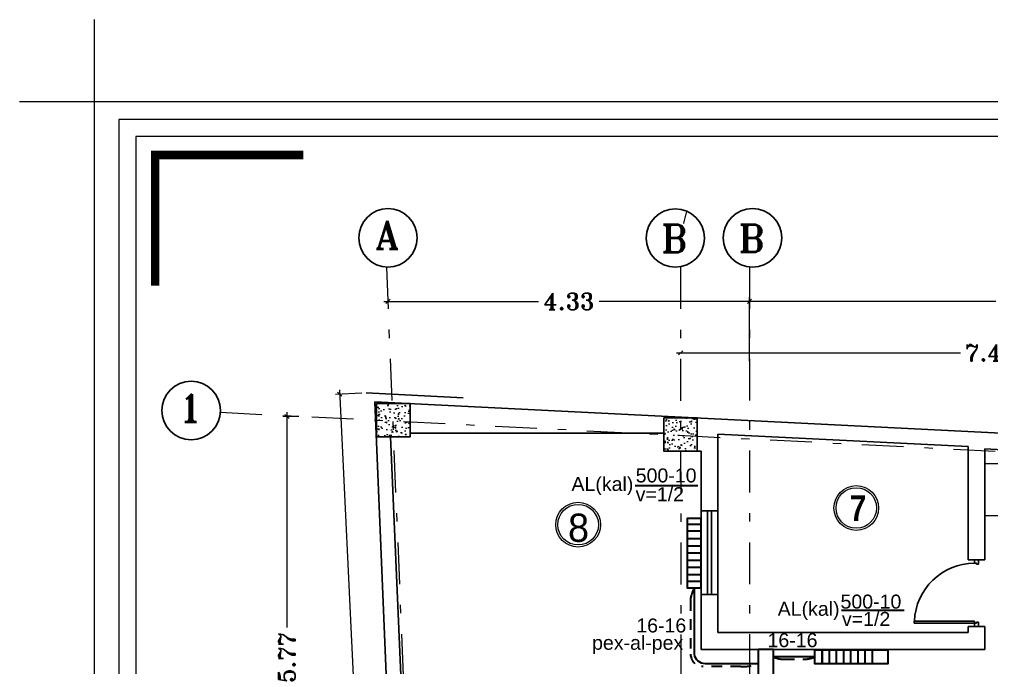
# Model space of a CAD drawing. Header units: inches. Extents: x 0 to 535, y -174 to 989.
# Drawn here: x 180.41 to 192.06, y -17.77 to -10.01 of the extents above; entities that cross this region are included whole.
import ezdxf

# ---------------------------------------------------------------- set-up
doc = ezdxf.new("R2010")
doc.units = ezdxf.units.IN
doc.header["$MEASUREMENT"] = 0
doc.linetypes.add('DASHDOT', pattern=[1, 0.5, -0.25, 0, -0.25])
doc.linetypes.add('HIDDEN2', pattern=[0.1875, 0.125, -0.0625])
for name, color, linetype, lineweight in [('1', 1, 'Continuous', 9), ('ax', 8, 'Continuous', 5), ('beton sabok', 9, 'Continuous', 5), ('dimension', 21, 'Continuous', 9), ('door', 1, 'Continuous', 5), ('font', 253, 'Continuous', 9), ('HEATING', 1, 'Continuous', 30), ('kadr02$0$AEOCLG', 4, 'Continuous', 9), ('wall', 51, 'Continuous', 25)]:
    doc.layers.add(name, color=color, linetype=linetype, lineweight=lineweight)
doc.layers.add('nazok kari', color=43, linetype='Continuous')
doc.styles.add('amir text b', font='swisscbo.ttf')
doc.styles.add('FAR-3', font='naskhn.shx', dxfattribs={"height": 0.35})
doc.styles.add('ROMANT', font='romant')
doc.styles.get("Standard").update_dxf_attribs({"font": 'arial.ttf'})
doc.dimstyles.new('STANDARD$0', dxfattribs={"dimtxt": 0.2, "dimasz": 0.05, "dimexe": 0.05, "dimexo": 0.05, "dimgap": 0.05, "dimtad": 0, "dimzin": 0, "dimdsep": 46, "dimtxsty": 'ROMANT', "dimblk": 'OBLIQUE', "dimcen": 0, "dimdle": 0.05, "dimclrd": 256, "dimclre": 256, "dimclrt": 256, "dimadec": 0, "dimazin": 0, "dimtfac": 1, "dimtix": 1, "dimtofl": 0, "dimtmove": 1, "dimatfit": 3, "dimldrblk": 'OBLIQUE', "dimfxl": 1, "dimtolj": 1, "dimtzin": 0, "dimlwd": -1, "dimlwe": -1, "dimarcsym": 1})

# ---------------------------------------------------------------- blocks, each defined once
blk = doc.blocks.new('_Oblique')
at = {"color": 0, "linetype": 'ByBlock', "lineweight": -2}
blk.add_line((-0.5, -0.5), (0.5, 0.5), dxfattribs=at)
blk = doc.blocks.new('*D167')
at = {"layer": 'Defpoints', "color": 0, "transparency": 16777216}
for p in [(32.954, 38.09), (32.763, 32.316), (32.926, 32.316)]:
    blk.add_point(p, dxfattribs=at)
at = {"layer": 'dimension', "transparency": 16777216}
for p, q in [((32.763, 38.14), (32.763, 35.563)), ((32.904, 38.09), (32.713, 38.09)), ((32.763, 32.266), (32.763, 34.844)), ((32.876, 32.316), (32.713, 32.316))]:
    blk.add_line(p, q, dxfattribs=at)
at = {"layer": 'dimension', "transparency": 16777216, "xscale": 0.05, "yscale": 0.05, "zscale": 0.05}
for p, rotation in [((32.763, 38.09), 90), ((32.763, 32.316), 270)]:
    blk.add_blockref('_Oblique', p, dxfattribs=dict(at, rotation=rotation))
at = {"layer": 'dimension', "transparency": 16777216, "insert": (32.763, 35.203), "char_height": 0.2, "attachment_point": 5, "rotation": 90, "style": 'ROMANT'}
blk.add_mtext('\\A1;5.77', dxfattribs=at)
blk = doc.blocks.new('*D170')
at = {"layer": 'Defpoints', "color": 0, "transparency": 16777216}
for p in [(33.975, 39.392), (38.306, 39.468), (38.306, 39.468)]:
    blk.add_point(p, dxfattribs=at)
at = {"layer": 'dimension', "transparency": 16777216}
for p, q in [((33.975, 39.442), (33.975, 39.518)), ((33.925, 39.468), (35.777, 39.468)), ((38.356, 39.468), (36.505, 39.468))]:
    blk.add_line(p, q, dxfattribs=at)
at = {"layer": 'dimension', "transparency": 16777216, "xscale": 0.05, "yscale": 0.05, "zscale": 0.05, "rotation": 180}
blk.add_blockref('_Oblique', (33.975, 39.468), dxfattribs=at)
at = {"layer": 'dimension', "transparency": 16777216, "xscale": 0.05, "yscale": 0.05, "zscale": 0.05}
blk.add_blockref('_Oblique', (38.306, 39.468), dxfattribs=at)
at = {"layer": 'dimension', "transparency": 16777216, "insert": (36.141, 39.468), "char_height": 0.2, "attachment_point": 5, "style": 'ROMANT'}
blk.add_mtext('\\A1;4.33', dxfattribs=at)
blk = doc.blocks.new('*D171')
at = {"layer": 'Defpoints', "color": 0, "transparency": 16777216}
for p in [(44.912, 39.597), (44.912, 39.469), (38.306, 38.703)]:
    blk.add_point(p, dxfattribs=at)
at = {"layer": 'dimension', "transparency": 16777216}
for p, q in [((38.306, 38.753), (38.306, 39.519)), ((44.912, 39.547), (44.912, 39.419)), ((38.256, 39.469), (41.259, 39.469)), ((44.962, 39.469), (41.959, 39.469))]:
    blk.add_line(p, q, dxfattribs=at)
at = {"layer": 'dimension', "transparency": 16777216, "xscale": 0.05, "yscale": 0.05, "zscale": 0.05, "rotation": 180}
blk.add_blockref('_Oblique', (38.306, 39.469), dxfattribs=at)
at = {"layer": 'dimension', "transparency": 16777216, "xscale": 0.05, "yscale": 0.05, "zscale": 0.05}
blk.add_blockref('_Oblique', (44.912, 39.469), dxfattribs=at)
at = {"layer": 'dimension', "transparency": 16777216, "insert": (41.609, 39.469), "char_height": 0.2, "attachment_point": 5, "style": 'ROMANT'}
blk.add_mtext('\\A1;6.61', dxfattribs=at)
blk = doc.blocks.new('*D172')
at = {"layer": 'Defpoints', "color": 0, "transparency": 16777216}
for p in [(37.481, 38.853), (44.912, 38.853), (44.912, 38.853)]:
    blk.add_point(p, dxfattribs=at)
at = {"layer": 'dimension', "transparency": 16777216}
for p, q in [((37.431, 38.853), (40.837, 38.853)), ((44.962, 38.853), (41.556, 38.853))]:
    blk.add_line(p, q, dxfattribs=at)
at = {"layer": 'dimension', "transparency": 16777216, "xscale": 0.05, "yscale": 0.05, "zscale": 0.05, "rotation": 180}
blk.add_blockref('_Oblique', (37.481, 38.853), dxfattribs=at)
at = {"layer": 'dimension', "transparency": 16777216, "xscale": 0.05, "yscale": 0.05, "zscale": 0.05}
blk.add_blockref('_Oblique', (44.912, 38.853), dxfattribs=at)
at = {"layer": 'dimension', "transparency": 16777216, "insert": (41.196, 38.853), "char_height": 0.2, "attachment_point": 5, "style": 'ROMANT'}
blk.add_mtext('\\A1;7.43', dxfattribs=at)
blk = doc.blocks.new('beton')
at = {"layer": 'beton sabok'}
h = blk.add_hatch(dxfattribs=at)
h.set_pattern_fill('AR-CONC', color=256, scale=0.022857, angle=45)
h.set_pattern_definition([(95, (46.01481, 18.04323), (0.126069028, 0.105784475), [0.017142857, -0.18857143]), (40, (46.01481, 18.04323), (-0.14399821, 0.099147006), [0.013714286, -0.150857143]), (145.451444, (46.02532, 18.05205), (-0.01792918, 0.20493148), [0.014569187, -0.160261054]), (91.1842, (45.98248, 18.07555), (0.1992442, 0.14574029), [0.02571429, -0.28285714]), (141.635635, (45.9991, 18.0877), (-0.00637716, 0.30850552), [0.02185379, -0.24039172]), (36.184164, (45.98248, 18.07555), (-0.00637716, 0.30850552), [0.02057143, -0.22628571]), (66, (46.00673, 18.08364), (0.161547788, 0.03140171), [0.017142857, -0.18857143]), (11, (46.00673, 18.08364), (-0.07787625, 0.156527642), [0.013714286, -0.150857143]), (116.451445, (46.02019, 18.08625), (0.083671537, 0.18792935), [0.014569186, -0.160261054]), (82.5, (46.01481, 18.04323), (-0.0518384424, 0.055769101), [0, -0.149028571, 0, -0.153142857, 0, -0.151428571]), (52.5, (46.01481, 18.04323), (-0.021228101, 0.106265017), [0, -0.087314286, 0, -0.1456, 0, -0.057714286]), (12.5, (45.97877, 18.00719), (0.0899241525, 0.082633317), [0, -0.057142857, 0, -0.178285714, 0, -0.236571429]), (2.5, (45.9626, 17.99103), (0.07807771, 0.110436527), [0, -0.074285714, 0, -0.1184, 0, -0.168])])
h.paths.add_polyline_path([(326.844, 567.847), (327.244, 567.847), (327.244, 568.247), (326.844, 568.247)])
at = {"layer": 'wall'}
blk.add_lwpolyline([(327.244, 568.247), (327.244, 567.847), (326.844, 567.847), (326.844, 568.247)], close=True, dxfattribs=at)
blk = doc.blocks.new('*D228')
at = {"layer": 'Defpoints', "color": 0, "lineweight": 30, "transparency": 16777216}
for p in [(184.246, -14.493), (184.565, -14.477), (185.287, -29.462)]:
    blk.add_point(p, dxfattribs=at)
at = {"layer": 'dimension', "transparency": 16777216}
for p, q in [((184.244, -14.443), (184.586, -21.541)), ((184.515, -14.48), (184.196, -14.495)), ((184.971, -29.528), (184.629, -22.43)), ((185.237, -29.465), (184.918, -29.48))]:
    blk.add_line(p, q, dxfattribs=at)
at = {"layer": 'dimension', "transparency": 16777216, "xscale": 0.05, "yscale": 0.05, "zscale": 0.05}
for p, rotation in [((184.246, -14.493), 92.75835310860275), ((184.968, -29.478), 272.7583531086028)]:
    blk.add_blockref('_Oblique', p, dxfattribs=dict(at, rotation=rotation))
at = {"layer": 'dimension', "transparency": 16777216, "insert": (184.607, -21.985), "char_height": 0.2, "attachment_point": 5, "rotation": 272.7584, "style": 'ROMANT'}
blk.add_mtext('\\A1;15.00', dxfattribs=at)
blk = doc.blocks.new('fgh')
at = {"layer": 'ax', "color": 67, "linetype": 'DASHDOT', "true_color": 0x727430}
for p, q in [((33.955, 39.879), (34.66, 22.701)), ((37.48, 39.879), (37.486, 31.832)), ((38.306, 39.881), (38.311, 21.997)), ((31.964, 38.14), (44.712, 37.501))]:
    blk.add_line(p, q, dxfattribs=at)
at = {"layer": 'dimension', "lineweight": -3}
for centre in [(33.974, 40.229), (37.418, 40.227), (38.343, 40.229), (31.615, 38.161)]:
    blk.add_circle(centre, 0.35, dxfattribs=at)
at = {"xscale": -1}
for p in [(361.082, -530.002), (364.525, -530.173)]:
    blk.add_blockref('beton', p, dxfattribs=at)
at = {"layer": 'dimension'}
blk.add_text('/', height=0.139, dxfattribs=at).set_placement((37.508, 40.401))
at = {"layer": 'dimension', "lineweight": -3, "style": 'ROMANT'}
for s, p in [('A', (33.82, 40.099)), ('B', (37.247, 40.054)), ('B', (38.173, 40.056)), ('1', (31.466, 38.025))]:
    blk.add_text(s, height=0.334, dxfattribs=at).set_placement(p)
at = {"layer": 'dimension'}
for base, p1, p2, picture, middle in [((38.306, 39.468), (33.975, 39.392), (38.306, 39.468), '*D170', (36.141, 39.468)), ((44.912, 39.469), (38.306, 38.703), (44.912, 39.597), '*D171', (41.609, 39.469)), ((44.912, 38.853), (37.481, 38.853), (44.912, 38.853), '*D172', (41.196, 38.853))]:
    dim = blk.add_linear_dim(base=base, p1=p1, p2=p2, dimstyle='STANDARD$0', dxfattribs=at)
    dim.commit()
    dim.dimension.update_dxf_attribs({"geometry": picture, "text_midpoint": middle})
dim = blk.add_linear_dim(base=(32.763, 32.316), p1=(32.954, 38.09), p2=(32.926, 32.316), angle=90, dimstyle='STANDARD$0', dxfattribs=at)
dim.commit()
dim.dimension.update_dxf_attribs({"geometry": '*D167', "text_midpoint": (32.763, 35.203)})

msp = doc.modelspace()

# ---------------------------------------------------------------- linework, layer by layer
for p, q in [((188.579, -16.891), (188.579, -15.891)), ((188.655, -16.891), (188.655, -15.891)), ((188.703, -16.891), (188.703, -15.891)), ((188.779, -16.891), (188.779, -15.891)), ((191.855, -16.476), (191.855, -16.516)), ((191.903, -16.476), (191.855, -16.476)), ((191.855, -16.516), (191.879, -16.516)), ((191.879, -16.516), (191.879, -16.528)), ((191.879, -16.528), (191.903, -16.528)), ((191.903, -16.528), (191.903, -16.476)), ((191.135, -17.236), (191.135, -17.212)), ((191.855, -17.212), (191.135, -17.212)), ((191.855, -17.236), (191.135, -17.236)), ((191.855, -17.276), (191.855, -17.212)), ((191.855, -17.236), (191.879, -17.236)), ((191.879, -17.236), (191.879, -17.224)), ((191.879, -17.224), (191.903, -17.224)), ((191.903, -17.224), (191.903, -17.276)), ((191.855, -17.276), (191.903, -17.276))]:
    msp.add_line(p, q)
msp.add_arc((191.863, -17.244), 0.728, 90.5915, 177.4664)
at = {"layer": '1'}
for points in [[(189.337, -40.379), (202.045, -40.379), (202.045, -11.203), (181.601, -11.203), (181.601, -40.379), (189.337, -40.379)], [(201.839, -38.668), (201.839, -11.408), (181.806, -11.408), (181.806, -38.668)]]:
    msp.add_lwpolyline(points, dxfattribs=at)
at = {"layer": 'dimension', "const_width": 0.103}
msp.add_lwpolyline([(183.813, -11.629), (182.036, -11.629), (182.036, -13.192)], dxfattribs=at)
at = {"layer": 'door'}
for p, q in [((195.565, -15.329), (191.979, -15.329)), ((195.165, -15.949), (191.979, -15.949))]:
    msp.add_line(p, q, dxfattribs=at)
at = {"layer": 'font'}
for centre, radius in [((190.44, -15.856), 0.268), ((190.44, -15.856), 0.243), ((187.106, -16.056), 0.268), ((187.106, -16.056), 0.243)]:
    msp.add_circle(centre, radius, dxfattribs=at)
at = {"layer": 'HEATING', "color": 1, "linetype": 'Continuous', "lineweight": 30}
for p, q in [((187.79, -15.585), (188.54, -15.585)), ((188.412, -16.05), (188.579, -16.05)), ((188.412, -16.129), (188.579, -16.129)), ((188.412, -16.222), (188.579, -16.222)), ((188.412, -16.308), (188.579, -16.308)), ((188.412, -16.394), (188.579, -16.394)), ((188.412, -16.48), (188.579, -16.48)), ((188.412, -16.566), (188.579, -16.566)), ((188.412, -16.652), (188.579, -16.652)), ((188.412, -16.732), (188.579, -16.732)), ((188.497, -16.813), (188.497, -17.608)), ((190.262, -17.079), (191.012, -17.079)), ((190.028, -17.556), (190.028, -17.723)), ((190.029, -17.556), (190.029, -17.723)), ((190.114, -17.556), (190.114, -17.723)), ((190.2, -17.556), (190.2, -17.723)), ((190.286, -17.556), (190.286, -17.723)), ((190.372, -17.556), (190.372, -17.723)), ((190.458, -17.556), (190.458, -17.723)), ((190.544, -17.556), (190.544, -17.723)), ((190.63, -17.556), (190.63, -17.723)), ((189.943, -17.64), (189.449, -17.64)), ((188.627, -17.718), (189.262, -17.718))]:
    msp.add_line(p, q, dxfattribs=at)
at = {"layer": 'HEATING', "color": 1, "linetype": 'HIDDEN2', "lineweight": 30}
for p, q in [((188.452, -16.824), (188.452, -16.825)), ((188.452, -16.964), (188.452, -17.547)), ((189.576, -17.667), (189.816, -17.667)), ((189.056, -17.754), (188.584, -17.754))]:
    msp.add_line(p, q, dxfattribs=at)
at = {"layer": 'HEATING', "color": 1, "linetype": 'Continuous', "lineweight": 30}
for points in [[(188.579, -15.983), (188.414, -15.983), (188.414, -16.813), (188.579, -16.813)], [(189.449, -17.549), (189.262, -17.549), (189.262, -18.943), (189.449, -18.943)], [(189.943, -17.556), (190.816, -17.556), (190.816, -17.723), (189.943, -17.723)]]:
    msp.add_lwpolyline(points, close=True, dxfattribs=at)
for centre, radius, start, end in [((188.885, -17.01), 0.436, 153.1584, 173.9129), ((188.631, -17.58), 0.138, 191.4473, 268.2033)]:
    msp.add_arc(centre, radius, start, end, dxfattribs=at)
at = {"layer": 'HEATING', "color": 1, "linetype": 'HIDDEN2', "lineweight": 30}
for centre, radius, start, end in [((188.604, -17.604), 0.151, 181.5225, 262.4535), ((189.566, -17.404), 0.263, 243.6857, 272.1805), ((189.814, -17.345), 0.322, 269.5707, 293.6367), ((189.084, -17.306), 0.449, 266.5233, 293.3665)]:
    msp.add_arc(centre, radius, start, end, dxfattribs=at)
at = {"layer": 'kadr02$0$AEOCLG'}
msp.add_lwpolyline([(181.304, -10.005), (181.304, -10.993), (180.41, -10.993)], dxfattribs=at)
msp.add_lwpolyline([(202.304, -10.993), (181.304, -10.993), (181.304, -40.693), (202.304, -40.693)], close=True, dxfattribs=at)
at = {"layer": 'nazok kari'}
msp.add_line((185.727, -14.535), (184.565, -14.477), dxfattribs=at)
at = {"layer": 'wall'}
for p, q in [((184.669, -14.583), (185.384, -31.901)), ((195.965, -15.149), (184.669, -14.583)), ((184.858, -15.003), (185.027, -18.985)), ((188.134, -14.96), (185.091, -14.96)), ((191.779, -15.121), (188.779, -14.97)), ((188.779, -15.891), (188.779, -14.97)), ((191.779, -16.476), (191.779, -15.121)), ((188.134, -15.176), (188.579, -15.176)), ((188.579, -15.891), (188.579, -15.176)), ((195.565, -15.329), (191.979, -15.149)), ((191.979, -16.476), (191.979, -15.149)), ((188.779, -15.891), (188.579, -15.891)), ((191.779, -16.476), (191.979, -16.476)), ((188.579, -17.549), (188.579, -16.891)), ((188.779, -16.891), (188.579, -16.891)), ((188.779, -17.349), (188.779, -16.891)), ((188.779, -17.349), (191.779, -17.349)), ((191.779, -17.349), (191.779, -17.276)), ((191.779, -17.276), (191.979, -17.276)), ((191.979, -17.549), (191.979, -17.276)), ((188.579, -17.549), (189.262, -17.549)), ((189.262, -20.334), (189.262, -17.549)), ((189.362, -17.549), (189.632, -17.549)), ((189.449, -20.334), (189.449, -17.549)), ((189.632, -17.549), (191.979, -17.549))]:
    msp.add_line(p, q, dxfattribs=at)

# ---------------------------------------------------------------- block references
at = {"layer": 'door', "color": 7}
msp.add_blockref('fgh', (150.853, -52.85), dxfattribs=at)

# ---------------------------------------------------------------- texts
at = {"color": 7, "ltscale": 10, "style": 'FAR-3', "text_generation_flag": 2}
msp.add_text('8', height=0.339, dxfattribs=at).set_placement((187.237, -16.262))
at = {"layer": 'font', "color": 1}
for s, p in [('500-10', (187.796, -15.55)), ('AL(kal)', (187.026, -15.652)), ('v=1/2', (187.796, -15.775)), ('500-10', (190.251, -17.061)), ('AL(kal)', (189.498, -17.147)), ('v=1/2', (190.268, -17.269)), ('16-16', (187.803, -17.347)), ('16-16', (189.376, -17.523)), ('pex-al-pex', (187.273, -17.554))]:
    msp.add_text(s, height=0.1676, dxfattribs=at).set_placement(p)
at = {"layer": 'font', "insert": (190.361, -15.703), "char_height": 0.309, "attachment_point": 1, "style": 'amir text b'}
msp.add_mtext_dynamic_manual_height_columns('7', width=0.24694, gutter_width=1.031, heights=[0], dxfattribs=at)

# ---------------------------------------------------------------- dimensions: what is measured, and where the dimension line sits
at = {"layer": 'dimension'}
dim = msp.add_aligned_dim(p1=(185.287, -29.462), p2=(184.565, -14.477), distance=0.319, dimstyle='STANDARD$0', dxfattribs=at)
dim.commit()
dim.dimension.update_dxf_attribs({"geometry": '*D228', "text_midpoint": (184.607, -21.985)})

doc.saveas('drawing.dxf')
